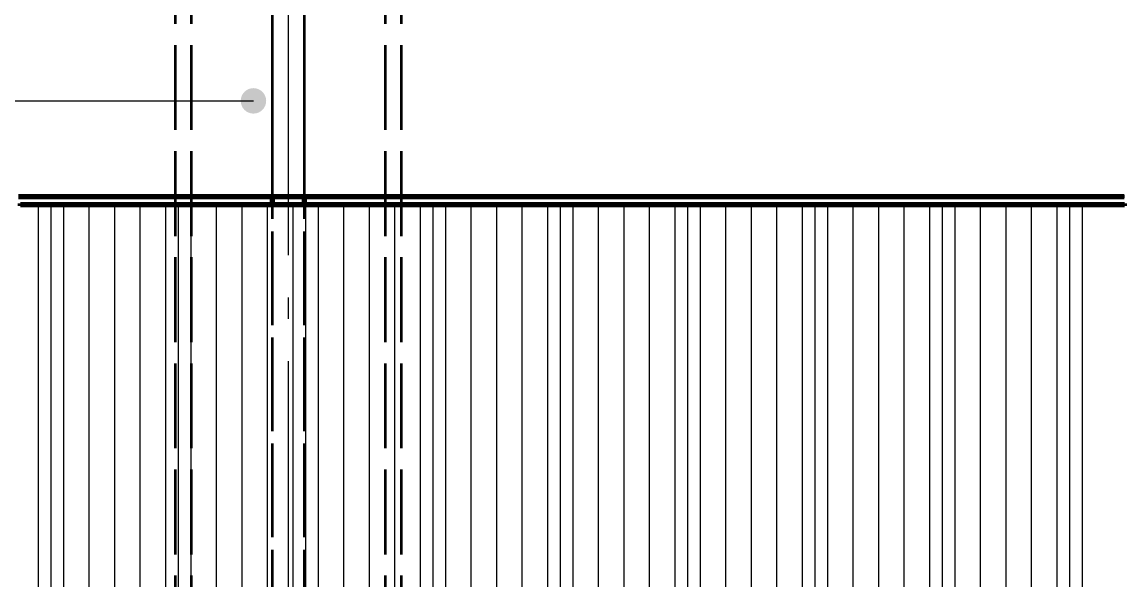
# Model space of a CAD drawing. Header units: millimetres. Extents: x 0 to 2382, y 0 to 420.
# Drawn here: x 145.6 to 197.5, y 273 to 299.3 of the extents above; entities that cross this region are included whole.
import ezdxf

# ---------------------------------------------------------------- set-up
doc = ezdxf.new("R2010")
doc.units = ezdxf.units.MM
doc.linetypes.add('IRAM-E-TRAZOS', pattern=[5, 4, -1])
doc.linetypes.add('IRAM-F-TRAZO-PUNTO', pattern=[20, 15, -2, 1, -2])
for name, color, linetype, lineweight in [('01-VISIBLE', 7, 'CONTINUOUS', 70), ('02-OCULTA', 4, 'IRAM-E-TRAZOS', 35), ('03-EJE', 1, 'IRAM-F-TRAZO-PUNTO', 18), ('04-COTA', 3, 'CONTINUOUS', 18), ('05-RAYADO', 8, 'CONTINUOUS', 18), ('08-FINA', 5, 'CONTINUOUS', 18)]:
    doc.layers.add(name, color=color, linetype=linetype, lineweight=lineweight)
doc.styles.add('ISO3098', font='isocpeur.ttf')
doc.dimstyles.new('FLAMA-IRAM', dxfattribs={"dimtxt": 3.5, "dimasz": 3.5, "dimexe": 2, "dimexo": 1.5, "dimgap": 1, "dimtad": 1, "dimdec": 1, "dimtxsty": 'ISO3098', "dimblk": 'IRAM_FLECHA', "dimblk1": 'IRAM_FLECHA', "dimblk2": 'IRAM_FLECHA', "dimcen": 2.5, "dimclrd": 256, "dimclre": 256, "dimclrt": 256, "dimazin": 3, "dimtfac": 1, "dimtmove": 0, "dimatfit": 3, "dimlwd": 18, "dimlwe": 18})

# ---------------------------------------------------------------- blocks, each defined once
blk = doc.blocks.new('IRAM_FLECHA')
blk.add_solid([(0, 0), (-1, 0.125), (-1, -0.125)])

msp = doc.modelspace()

# ---------------------------------------------------------------- hatches: boundary and pattern name
at = {"layer": '05-RAYADO'}
h = msp.add_hatch(dxfattribs=at)
h.set_pattern_fill('ANSI31', scale=0.94488, angle=45)
h.paths.add_polyline_path([(203.364, 220.446), (203.364, 290.71), (113.013, 290.71), (113.013, 220.446)])
h = msp.add_hatch(dxfattribs=at)
h.set_pattern_fill('ANSI31', scale=0.377953, angle=45)
h.paths.add_polyline_path([(196.617, 220.446), (196.617, 290.71), (119.76, 290.71), (119.76, 220.446)])
at = {"layer": '08-FINA'}
h = msp.add_hatch(color=7, dxfattribs=at)
h.dxf.hatch_style = 1
edge = h.paths.add_edge_path()
edge.add_arc((156.536, 295.598), 0.6, 0, 360)

# ---------------------------------------------------------------- linework, layer by layer
at = {"layer": '01-VISIBLE'}
for p, q in [((157.438, 290.71), (157.438, 291.098)), ((158.938, 290.71), (158.938, 291.098))]:
    msp.add_line(p, q, dxfattribs=at)
for points in [[(145.458, 291.098), (145.708, 291.098), (145.959, 291.098), (146.209, 291.098), (146.46, 291.098), (146.71, 291.098), (146.961, 291.098), (147.211, 291.098), (147.462, 291.098), (147.712, 291.098), (147.963, 291.098), (148.213, 291.098), (148.464, 291.098), (148.714, 291.098), (148.965, 291.098), (149.216, 291.098), (149.466, 291.098), (149.717, 291.098), (149.967, 291.098), (150.218, 291.098), (150.468, 291.098), (150.719, 291.098), (150.969, 291.098), (151.22, 291.098), (151.47, 291.098), (151.721, 291.098), (151.971, 291.098), (152.222, 291.098), (152.473, 291.098), (152.723, 291.098), (152.974, 291.098), (153.224, 291.098), (153.475, 291.098), (153.725, 291.098), (153.976, 291.098), (154.226, 291.098), (154.477, 291.098), (154.727, 291.098), (154.978, 291.098), (155.228, 291.098), (155.479, 291.098), (155.73, 291.098), (155.98, 291.098), (156.231, 291.098), (156.481, 291.098), (156.732, 291.098), (156.982, 291.098), (157.233, 291.098), (157.483, 291.098), (157.734, 291.098), (157.984, 291.098), (158.235, 291.098), (158.485, 291.098), (158.736, 291.098), (158.986, 291.098), (159.237, 291.098), (159.488, 291.098), (159.738, 291.098), (159.989, 291.098), (160.239, 291.098), (160.49, 291.098), (160.74, 291.098), (160.991, 291.098), (161.241, 291.098), (161.492, 291.098), (161.742, 291.098), (161.993, 291.098), (162.243, 291.098), (162.494, 291.098), (162.745, 291.098), (162.995, 291.098), (163.246, 291.098), (163.496, 291.098), (163.747, 291.098), (163.997, 291.098), (164.248, 291.098), (164.498, 291.098), (164.749, 291.098), (164.999, 291.098), (165.25, 291.098), (165.5, 291.098), (165.751, 291.098), (166.001, 291.098), (166.252, 291.098), (166.503, 291.098), (166.753, 291.098), (167.004, 291.098), (167.254, 291.098), (167.505, 291.098), (167.755, 291.098), (168.006, 291.098), (168.256, 291.098), (168.507, 291.098), (168.757, 291.098), (169.008, 291.098), (169.258, 291.098), (169.509, 291.098), (169.76, 291.098), (170.01, 291.098), (170.261, 291.098), (170.511, 291.098), (170.762, 291.098), (171.012, 291.098), (171.263, 291.098), (171.513, 291.098), (171.764, 291.098), (172.014, 291.098), (172.265, 291.098), (172.515, 291.098), (172.766, 291.098), (173.016, 291.098), (173.267, 291.098), (173.518, 291.098), (173.768, 291.098), (174.019, 291.098), (174.269, 291.098), (174.52, 291.098), (174.77, 291.098), (175.021, 291.098), (175.271, 291.098), (175.522, 291.098), (175.772, 291.098), (176.023, 291.098), (176.273, 291.098), (176.524, 291.098), (176.775, 291.098), (177.025, 291.098), (177.276, 291.098), (177.526, 291.098), (177.777, 291.098), (178.027, 291.098), (178.278, 291.098), (178.528, 291.098), (178.779, 291.098), (179.029, 291.098), (179.28, 291.098), (179.53, 291.098), (179.781, 291.098), (180.032, 291.098), (180.282, 291.098), (180.533, 291.098), (180.783, 291.098), (181.034, 291.098), (181.284, 291.098), (181.535, 291.098), (181.785, 291.098), (182.036, 291.098), (182.286, 291.098), (182.537, 291.098), (182.787, 291.098), (183.038, 291.098), (183.288, 291.098), (183.539, 291.098), (183.79, 291.098), (184.04, 291.098), (184.291, 291.098), (184.541, 291.098), (184.792, 291.098), (185.042, 291.098), (185.293, 291.098), (185.543, 291.098), (185.794, 291.098), (186.044, 291.098), (186.295, 291.098), (186.545, 291.098), (186.796, 291.098), (187.047, 291.098), (187.297, 291.098), (187.548, 291.098), (187.798, 291.098), (188.049, 291.098), (188.299, 291.098), (188.55, 291.098), (188.8, 291.098), (189.051, 291.098), (189.301, 291.098), (189.552, 291.098), (189.802, 291.098), (190.053, 291.098), (190.303, 291.098), (190.554, 291.098), (190.805, 291.098), (191.055, 291.098), (191.306, 291.098), (191.556, 291.098), (191.807, 291.098), (192.057, 291.098), (192.308, 291.098), (192.558, 291.098), (192.809, 291.098), (193.059, 291.098), (193.31, 291.098), (193.56, 291.098), (193.811, 291.098), (194.062, 291.098), (194.312, 291.098), (194.563, 291.098), (194.813, 291.098), (195.064, 291.098), (195.314, 291.098), (195.565, 291.098), (195.815, 291.098), (196.066, 291.098), (196.316, 291.098), (196.567, 291.098), (196.817, 291.098), (197.068, 291.098), (197.318, 291.098), (197.569, 291.098)], [(145.557, 290.71), (145.807, 290.71), (146.057, 290.71), (146.307, 290.71), (146.557, 290.71), (146.807, 290.71), (147.057, 290.71), (147.308, 290.71), (147.558, 290.71), (147.808, 290.71), (148.058, 290.71), (148.308, 290.71), (148.558, 290.71), (148.808, 290.71), (149.059, 290.71), (149.309, 290.71), (149.559, 290.71), (149.809, 290.71), (150.059, 290.71), (150.309, 290.71), (150.559, 290.71), (150.809, 290.71), (151.06, 290.71), (151.31, 290.71), (151.56, 290.71), (151.81, 290.71), (152.06, 290.71), (152.31, 290.71), (152.56, 290.71), (152.811, 290.71), (153.061, 290.71), (153.311, 290.71), (153.561, 290.71), (153.811, 290.71), (154.061, 290.71), (154.311, 290.71), (154.561, 290.71), (154.812, 290.71), (155.062, 290.71), (155.312, 290.71), (155.562, 290.71), (155.812, 290.71), (156.062, 290.71), (156.312, 290.71), (156.562, 290.71), (156.813, 290.71), (157.063, 290.71), (157.313, 290.71), (157.563, 290.71), (157.813, 290.71), (158.063, 290.71), (158.313, 290.71), (158.564, 290.71), (158.814, 290.71), (159.064, 290.71), (159.314, 290.71), (159.564, 290.71), (159.814, 290.71), (160.064, 290.71), (160.314, 290.71), (160.565, 290.71), (160.815, 290.71), (161.065, 290.71), (161.315, 290.71), (161.565, 290.71), (161.815, 290.71), (162.065, 290.71), (162.315, 290.71), (162.566, 290.71), (162.816, 290.71), (163.066, 290.71), (163.316, 290.71), (163.566, 290.71), (163.816, 290.71), (164.066, 290.71), (164.317, 290.71), (164.567, 290.71), (164.817, 290.71), (165.067, 290.71), (165.317, 290.71), (165.567, 290.71), (165.817, 290.71), (166.067, 290.71), (166.318, 290.71), (166.568, 290.71), (166.818, 290.71), (167.068, 290.71), (167.318, 290.71), (167.568, 290.71), (167.818, 290.71), (168.069, 290.71), (168.319, 290.71), (168.569, 290.71), (168.819, 290.71), (169.069, 290.71), (169.319, 290.71), (169.569, 290.71), (169.819, 290.71), (170.07, 290.71), (170.32, 290.71), (170.57, 290.71), (170.82, 290.71), (171.07, 290.71), (171.32, 290.71), (171.57, 290.71), (171.82, 290.71), (172.071, 290.71), (172.321, 290.71), (172.571, 290.71), (172.821, 290.71), (173.071, 290.71), (173.321, 290.71), (173.571, 290.71), (173.822, 290.71), (174.072, 290.71), (174.322, 290.71), (174.572, 290.71), (174.822, 290.71), (175.072, 290.71), (175.322, 290.71), (175.572, 290.71), (175.823, 290.71), (176.073, 290.71), (176.323, 290.71), (176.573, 290.71), (176.823, 290.71), (177.073, 290.71), (177.323, 290.71), (177.574, 290.71), (177.824, 290.71), (178.074, 290.71), (178.324, 290.71), (178.574, 290.71), (178.824, 290.71), (179.074, 290.71), (179.324, 290.71), (179.575, 290.71), (179.825, 290.71), (180.075, 290.71), (180.325, 290.71), (180.575, 290.71), (180.825, 290.71), (181.075, 290.71), (181.325, 290.71), (181.576, 290.71), (181.826, 290.71), (182.076, 290.71), (182.326, 290.71), (182.576, 290.71), (182.826, 290.71), (183.076, 290.71), (183.327, 290.71), (183.577, 290.71), (183.827, 290.71), (184.077, 290.71), (184.327, 290.71), (184.577, 290.71), (184.827, 290.71), (185.077, 290.71), (185.328, 290.71), (185.578, 290.71), (185.828, 290.71), (186.078, 290.71), (186.328, 290.71), (186.578, 290.71), (186.828, 290.71), (187.078, 290.71), (187.329, 290.71), (187.579, 290.71), (187.829, 290.71), (188.079, 290.71), (188.329, 290.71), (188.579, 290.71), (188.829, 290.71), (189.08, 290.71), (189.33, 290.71), (189.58, 290.71), (189.83, 290.71), (190.08, 290.71), (190.33, 290.71), (190.58, 290.71), (190.83, 290.71), (191.081, 290.71), (191.331, 290.71), (191.581, 290.71), (191.831, 290.71), (192.081, 290.71), (192.331, 290.71), (192.581, 290.71), (192.832, 290.71), (193.082, 290.71), (193.332, 290.71), (193.582, 290.71), (193.832, 290.71), (194.082, 290.71), (194.332, 290.71), (194.582, 290.71), (194.833, 290.71), (195.083, 290.71), (195.333, 290.71), (195.583, 290.71), (195.833, 290.71), (196.083, 290.71), (196.333, 290.71), (196.583, 290.71), (196.834, 290.71), (197.084, 290.71), (197.334, 290.71), (197.584, 290.71)]]:
    msp.add_lwpolyline(points, dxfattribs=at)
at = {"layer": '02-OCULTA'}
for p, q in [((152.863, 179.228), (152.863, 346.966)), ((153.613, 179.228), (153.613, 346.966)), ((162.763, 179.228), (162.763, 346.966)), ((163.513, 179.228), (163.513, 346.966)), ((157.438, 175.034), (157.438, 312.828)), ((158.938, 175.034), (158.938, 312.828)), ((157.438, 291.098), (157.438, 300.098)), ((158.938, 291.098), (158.938, 300.098)), ((157.438, 220.446), (157.438, 290.71)), ((158.938, 220.446), (158.938, 290.71))]:
    msp.add_line(p, q, dxfattribs=at)
for points in [[(197.569, 291.098), (197.318, 291.098), (197.068, 291.098), (196.817, 291.098), (196.567, 291.098), (196.316, 291.098), (196.066, 291.098), (195.815, 291.098), (195.565, 291.098), (195.314, 291.098), (195.064, 291.098), (194.813, 291.098), (194.563, 291.098), (194.312, 291.098), (194.062, 291.098), (193.811, 291.098), (193.56, 291.098), (193.31, 291.098), (193.059, 291.098), (192.809, 291.098), (192.558, 291.098), (192.308, 291.098), (192.057, 291.098), (191.807, 291.098), (191.556, 291.098), (191.306, 291.098), (191.055, 291.098), (190.805, 291.098), (190.554, 291.098), (190.303, 291.098), (190.053, 291.098), (189.802, 291.098), (189.552, 291.098), (189.301, 291.098), (189.051, 291.098), (188.8, 291.098), (188.55, 291.098), (188.299, 291.098), (188.049, 291.098), (187.798, 291.098), (187.548, 291.098), (187.297, 291.098), (187.047, 291.098), (186.796, 291.098), (186.545, 291.098), (186.295, 291.098), (186.044, 291.098), (185.794, 291.098), (185.543, 291.098), (185.293, 291.098), (185.042, 291.098), (184.792, 291.098), (184.541, 291.098), (184.291, 291.098), (184.04, 291.098), (183.79, 291.098), (183.539, 291.098), (183.288, 291.098), (183.038, 291.098), (182.787, 291.098), (182.537, 291.098), (182.286, 291.098), (182.036, 291.098), (181.785, 291.098), (181.535, 291.098), (181.284, 291.098), (181.034, 291.098), (180.783, 291.098), (180.533, 291.098), (180.282, 291.098), (180.032, 291.098), (179.781, 291.098), (179.53, 291.098), (179.28, 291.098), (179.029, 291.098), (178.779, 291.098), (178.528, 291.098), (178.278, 291.098), (178.027, 291.098), (177.777, 291.098), (177.526, 291.098), (177.276, 291.098), (177.025, 291.098), (176.775, 291.098), (176.524, 291.098), (176.273, 291.098), (176.023, 291.098), (175.772, 291.098), (175.522, 291.098), (175.271, 291.098), (175.021, 291.098), (174.77, 291.098), (174.52, 291.098), (174.269, 291.098), (174.019, 291.098), (173.768, 291.098), (173.518, 291.098), (173.267, 291.098), (173.016, 291.098), (172.766, 291.098), (172.515, 291.098), (172.265, 291.098), (172.014, 291.098), (171.764, 291.098), (171.513, 291.098), (171.263, 291.098), (171.012, 291.098), (170.762, 291.098), (170.511, 291.098), (170.261, 291.098), (170.01, 291.098), (169.76, 291.098), (169.509, 291.098), (169.258, 291.098), (169.008, 291.098), (168.757, 291.098), (168.507, 291.098), (168.256, 291.098), (168.006, 291.098), (167.755, 291.098), (167.505, 291.098), (167.254, 291.098), (167.004, 291.098), (166.753, 291.098), (166.503, 291.098), (166.252, 291.098), (166.001, 291.098), (165.751, 291.098), (165.5, 291.098), (165.25, 291.098), (164.999, 291.098), (164.749, 291.098), (164.498, 291.098), (164.248, 291.098), (163.997, 291.098), (163.747, 291.098), (163.496, 291.098), (163.246, 291.098), (162.995, 291.098), (162.745, 291.098), (162.494, 291.098), (162.243, 291.098), (161.993, 291.098), (161.742, 291.098), (161.492, 291.098), (161.241, 291.098), (160.991, 291.098), (160.74, 291.098), (160.49, 291.098), (160.239, 291.098), (159.989, 291.098), (159.738, 291.098), (159.488, 291.098), (159.237, 291.098), (158.986, 291.098), (158.736, 291.098), (158.485, 291.098), (158.235, 291.098), (157.984, 291.098), (157.734, 291.098), (157.483, 291.098), (157.233, 291.098), (156.982, 291.098), (156.732, 291.098), (156.481, 291.098), (156.231, 291.098), (155.98, 291.098), (155.73, 291.098), (155.479, 291.098), (155.228, 291.098), (154.978, 291.098), (154.727, 291.098), (154.477, 291.098), (154.226, 291.098), (153.976, 291.098), (153.725, 291.098), (153.475, 291.098), (153.224, 291.098), (152.974, 291.098), (152.723, 291.098), (152.473, 291.098), (152.222, 291.098), (151.971, 291.098), (151.721, 291.098), (151.47, 291.098), (151.22, 291.098), (150.969, 291.098), (150.719, 291.098), (150.468, 291.098), (150.218, 291.098), (149.967, 291.098), (149.717, 291.098), (149.466, 291.098), (149.216, 291.098), (148.965, 291.098), (148.714, 291.098), (148.464, 291.098), (148.213, 291.098), (147.963, 291.098), (147.712, 291.098), (147.462, 291.098), (147.211, 291.098), (146.961, 291.098), (146.71, 291.098), (146.46, 291.098), (146.209, 291.098), (145.959, 291.098), (145.708, 291.098), (145.458, 291.098)], [(197.584, 291.098), (197.334, 291.098), (197.084, 291.098), (196.834, 291.098), (196.583, 291.098), (196.333, 291.098), (196.083, 291.098), (195.833, 291.098), (195.583, 291.098), (195.333, 291.098), (195.083, 291.098), (194.833, 291.098), (194.582, 291.098), (194.332, 291.098), (194.082, 291.098), (193.832, 291.098), (193.582, 291.098), (193.332, 291.098), (193.082, 291.098), (192.832, 291.098), (192.581, 291.098), (192.331, 291.098), (192.081, 291.098), (191.831, 291.098), (191.581, 291.098), (191.331, 291.098), (191.081, 291.098), (190.83, 291.098), (190.58, 291.098), (190.33, 291.098), (190.08, 291.098), (189.83, 291.098), (189.58, 291.098), (189.33, 291.098), (189.08, 291.098), (188.829, 291.098), (188.579, 291.098), (188.329, 291.098), (188.079, 291.098), (187.829, 291.098), (187.579, 291.098), (187.329, 291.098), (187.078, 291.098), (186.828, 291.098), (186.578, 291.098), (186.328, 291.098), (186.078, 291.098), (185.828, 291.098), (185.578, 291.098), (185.328, 291.098), (185.077, 291.098), (184.827, 291.098), (184.577, 291.098), (184.327, 291.098), (184.077, 291.098), (183.827, 291.098), (183.577, 291.098), (183.327, 291.098), (183.076, 291.098), (182.826, 291.098), (182.576, 291.098), (182.326, 291.098), (182.076, 291.098), (181.826, 291.098), (181.576, 291.098), (181.325, 291.098), (181.075, 291.098), (180.825, 291.098), (180.575, 291.098), (180.325, 291.098), (180.075, 291.098), (179.825, 291.098), (179.575, 291.098), (179.324, 291.098), (179.074, 291.098), (178.824, 291.098), (178.574, 291.098), (178.324, 291.098), (178.074, 291.098), (177.824, 291.098), (177.574, 291.098), (177.323, 291.098), (177.073, 291.098), (176.823, 291.098), (176.573, 291.098), (176.323, 291.098), (176.073, 291.098), (175.823, 291.098), (175.572, 291.098), (175.322, 291.098), (175.072, 291.098), (174.822, 291.098), (174.572, 291.098), (174.322, 291.098), (174.072, 291.098), (173.822, 291.098), (173.571, 291.098), (173.321, 291.098), (173.071, 291.098), (172.821, 291.098), (172.571, 291.098), (172.321, 291.098), (172.071, 291.098), (171.82, 291.098), (171.57, 291.098), (171.32, 291.098), (171.07, 291.098), (170.82, 291.098), (170.57, 291.098), (170.32, 291.098), (170.07, 291.098), (169.819, 291.098), (169.569, 291.098), (169.319, 291.098), (169.069, 291.098), (168.819, 291.098), (168.569, 291.098), (168.319, 291.098), (168.069, 291.098), (167.818, 291.098), (167.568, 291.098), (167.318, 291.098), (167.068, 291.098), (166.818, 291.098), (166.568, 291.098), (166.318, 291.098), (166.067, 291.098), (165.817, 291.098), (165.567, 291.098), (165.317, 291.098), (165.067, 291.098), (164.817, 291.098), (164.567, 291.098), (164.317, 291.098), (164.066, 291.098), (163.816, 291.098), (163.566, 291.098), (163.316, 291.098), (163.066, 291.098), (162.816, 291.098), (162.566, 291.098), (162.315, 291.098), (162.065, 291.098), (161.815, 291.098), (161.565, 291.098), (161.315, 291.098), (161.065, 291.098), (160.815, 291.098), (160.565, 291.098), (160.314, 291.098), (160.064, 291.098), (159.814, 291.098), (159.564, 291.098), (159.314, 291.098), (159.064, 291.098), (158.814, 291.098), (158.564, 291.098), (158.313, 291.098), (158.063, 291.098), (157.813, 291.098), (157.563, 291.098), (157.313, 291.098), (157.063, 291.098), (156.813, 291.098), (156.562, 291.098), (156.312, 291.098), (156.062, 291.098), (155.812, 291.098), (155.562, 291.098), (155.312, 291.098), (155.062, 291.098), (154.812, 291.098), (154.561, 291.098), (154.311, 291.098), (154.061, 291.098), (153.811, 291.098), (153.561, 291.098), (153.311, 291.098), (153.061, 291.098), (152.811, 291.098), (152.56, 291.098), (152.31, 291.098), (152.06, 291.098), (151.81, 291.098), (151.56, 291.098), (151.31, 291.098), (151.06, 291.098), (150.809, 291.098), (150.559, 291.098), (150.309, 291.098), (150.059, 291.098), (149.809, 291.098), (149.559, 291.098), (149.309, 291.098), (149.059, 291.098), (148.808, 291.098), (148.558, 291.098), (148.308, 291.098), (148.058, 291.098), (147.808, 291.098), (147.558, 291.098), (147.308, 291.098), (147.057, 291.098), (146.807, 291.098), (146.557, 291.098), (146.307, 291.098), (146.057, 291.098), (145.807, 291.098), (145.557, 291.098)], [(145.557, 291.098), (145.807, 291.098), (146.057, 291.098), (146.307, 291.098), (146.557, 291.098), (146.807, 291.098), (147.057, 291.098), (147.308, 291.098), (147.558, 291.098), (147.808, 291.098), (148.058, 291.098), (148.308, 291.098), (148.558, 291.098), (148.808, 291.098), (149.059, 291.098), (149.309, 291.098), (149.559, 291.098), (149.809, 291.098), (150.059, 291.098), (150.309, 291.098), (150.559, 291.098), (150.809, 291.098), (151.06, 291.098), (151.31, 291.098), (151.56, 291.098), (151.81, 291.098), (152.06, 291.098), (152.31, 291.098), (152.56, 291.098), (152.811, 291.098), (153.061, 291.098), (153.311, 291.098), (153.561, 291.098), (153.811, 291.098), (154.061, 291.098), (154.311, 291.098), (154.561, 291.098), (154.812, 291.098), (155.062, 291.098), (155.312, 291.098), (155.562, 291.098), (155.812, 291.098), (156.062, 291.098), (156.312, 291.098), (156.562, 291.098), (156.813, 291.098), (157.063, 291.098), (157.313, 291.098), (157.563, 291.098), (157.813, 291.098), (158.063, 291.098), (158.313, 291.098), (158.564, 291.098), (158.814, 291.098), (159.064, 291.098), (159.314, 291.098), (159.564, 291.098), (159.814, 291.098), (160.064, 291.098), (160.314, 291.098), (160.565, 291.098), (160.815, 291.098), (161.065, 291.098), (161.315, 291.098), (161.565, 291.098), (161.815, 291.098), (162.065, 291.098), (162.315, 291.098), (162.566, 291.098), (162.816, 291.098), (163.066, 291.098), (163.316, 291.098), (163.566, 291.098), (163.816, 291.098), (164.066, 291.098), (164.317, 291.098), (164.567, 291.098), (164.817, 291.098), (165.067, 291.098), (165.317, 291.098), (165.567, 291.098), (165.817, 291.098), (166.067, 291.098), (166.318, 291.098), (166.568, 291.098), (166.818, 291.098), (167.068, 291.098), (167.318, 291.098), (167.568, 291.098), (167.818, 291.098), (168.069, 291.098), (168.319, 291.098), (168.569, 291.098), (168.819, 291.098), (169.069, 291.098), (169.319, 291.098), (169.569, 291.098), (169.819, 291.098), (170.07, 291.098), (170.32, 291.098), (170.57, 291.098), (170.82, 291.098), (171.07, 291.098), (171.32, 291.098), (171.57, 291.098), (171.82, 291.098), (172.071, 291.098), (172.321, 291.098), (172.571, 291.098), (172.821, 291.098), (173.071, 291.098), (173.321, 291.098), (173.571, 291.098), (173.822, 291.098), (174.072, 291.098), (174.322, 291.098), (174.572, 291.098), (174.822, 291.098), (175.072, 291.098), (175.322, 291.098), (175.572, 291.098), (175.823, 291.098), (176.073, 291.098), (176.323, 291.098), (176.573, 291.098), (176.823, 291.098), (177.073, 291.098), (177.323, 291.098), (177.574, 291.098), (177.824, 291.098), (178.074, 291.098), (178.324, 291.098), (178.574, 291.098), (178.824, 291.098), (179.074, 291.098), (179.324, 291.098), (179.575, 291.098), (179.825, 291.098), (180.075, 291.098), (180.325, 291.098), (180.575, 291.098), (180.825, 291.098), (181.075, 291.098), (181.325, 291.098), (181.576, 291.098), (181.826, 291.098), (182.076, 291.098), (182.326, 291.098), (182.576, 291.098), (182.826, 291.098), (183.076, 291.098), (183.327, 291.098), (183.577, 291.098), (183.827, 291.098), (184.077, 291.098), (184.327, 291.098), (184.577, 291.098), (184.827, 291.098), (185.077, 291.098), (185.328, 291.098), (185.578, 291.098), (185.828, 291.098), (186.078, 291.098), (186.328, 291.098), (186.578, 291.098), (186.828, 291.098), (187.078, 291.098), (187.329, 291.098), (187.579, 291.098), (187.829, 291.098), (188.079, 291.098), (188.329, 291.098), (188.579, 291.098), (188.829, 291.098), (189.08, 291.098), (189.33, 291.098), (189.58, 291.098), (189.83, 291.098), (190.08, 291.098), (190.33, 291.098), (190.58, 291.098), (190.83, 291.098), (191.081, 291.098), (191.331, 291.098), (191.581, 291.098), (191.831, 291.098), (192.081, 291.098), (192.331, 291.098), (192.581, 291.098), (192.832, 291.098), (193.082, 291.098), (193.332, 291.098), (193.582, 291.098), (193.832, 291.098), (194.082, 291.098), (194.332, 291.098), (194.582, 291.098), (194.833, 291.098), (195.083, 291.098), (195.333, 291.098), (195.583, 291.098), (195.833, 291.098), (196.083, 291.098), (196.333, 291.098), (196.583, 291.098), (196.834, 291.098), (197.084, 291.098), (197.334, 291.098), (197.584, 291.098)], [(145.438, 290.71), (145.688, 290.71), (145.938, 290.71), (146.188, 290.71), (146.438, 290.71), (146.688, 290.71), (146.938, 290.71), (147.188, 290.71), (147.438, 290.71), (147.688, 290.71), (147.938, 290.71), (148.188, 290.71), (148.438, 290.71), (148.688, 290.71), (148.938, 290.71), (149.188, 290.71), (149.438, 290.71), (149.688, 290.71), (149.938, 290.71), (150.188, 290.71), (150.438, 290.71), (150.688, 290.71), (150.938, 290.71), (151.188, 290.71), (151.438, 290.71), (151.688, 290.71), (151.938, 290.71), (152.188, 290.71), (152.438, 290.71), (152.688, 290.71), (152.938, 290.71), (153.188, 290.71), (153.438, 290.71), (153.688, 290.71), (153.938, 290.71), (154.188, 290.71), (154.438, 290.71), (154.688, 290.71), (154.938, 290.71), (155.188, 290.71), (155.438, 290.71), (155.688, 290.71), (155.938, 290.71), (156.188, 290.71), (156.438, 290.71), (156.688, 290.71), (156.938, 290.71), (157.188, 290.71), (157.438, 290.71), (157.688, 290.71), (157.938, 290.71), (158.188, 290.71), (158.438, 290.71), (158.688, 290.71), (158.938, 290.71), (159.188, 290.71), (159.438, 290.71), (159.688, 290.71), (159.938, 290.71), (160.188, 290.71), (160.438, 290.71), (160.688, 290.71), (160.938, 290.71), (161.188, 290.71), (161.438, 290.71), (161.688, 290.71), (161.938, 290.71), (162.188, 290.71), (162.438, 290.71), (162.688, 290.71), (162.938, 290.71), (163.188, 290.71), (163.438, 290.71), (163.688, 290.71), (163.938, 290.71), (164.188, 290.71), (164.438, 290.71), (164.688, 290.71), (164.938, 290.71), (165.188, 290.71), (165.438, 290.71), (165.688, 290.71), (165.938, 290.71), (166.188, 290.71), (166.438, 290.71), (166.688, 290.71), (166.938, 290.71), (167.188, 290.71), (167.438, 290.71), (167.688, 290.71), (167.938, 290.71), (168.188, 290.71), (168.438, 290.71), (168.688, 290.71), (168.938, 290.71), (169.188, 290.71), (169.438, 290.71), (169.688, 290.71), (169.938, 290.71), (170.188, 290.71), (170.438, 290.71), (170.688, 290.71), (170.938, 290.71), (171.188, 290.71), (171.438, 290.71), (171.688, 290.71), (171.938, 290.71), (172.188, 290.71), (172.438, 290.71), (172.688, 290.71), (172.938, 290.71), (173.188, 290.71), (173.438, 290.71), (173.688, 290.71), (173.938, 290.71), (174.188, 290.71), (174.438, 290.71), (174.688, 290.71), (174.938, 290.71), (175.188, 290.71), (175.438, 290.71), (175.688, 290.71), (175.938, 290.71), (176.188, 290.71), (176.438, 290.71), (176.688, 290.71), (176.938, 290.71), (177.188, 290.71), (177.438, 290.71), (177.688, 290.71), (177.938, 290.71), (178.188, 290.71), (178.438, 290.71), (178.688, 290.71), (178.938, 290.71), (179.188, 290.71), (179.438, 290.71), (179.688, 290.71), (179.938, 290.71), (180.188, 290.71), (180.438, 290.71), (180.688, 290.71), (180.938, 290.71), (181.188, 290.71), (181.438, 290.71), (181.688, 290.71), (181.938, 290.71), (182.188, 290.71), (182.438, 290.71), (182.688, 290.71), (182.938, 290.71), (183.188, 290.71), (183.438, 290.71), (183.688, 290.71), (183.938, 290.71), (184.188, 290.71), (184.438, 290.71), (184.688, 290.71), (184.938, 290.71), (185.188, 290.71), (185.438, 290.71), (185.688, 290.71), (185.938, 290.71), (186.188, 290.71), (186.438, 290.71), (186.688, 290.71), (186.938, 290.71), (187.188, 290.71), (187.438, 290.71), (187.688, 290.71), (187.938, 290.71), (188.188, 290.71), (188.438, 290.71), (188.688, 290.71), (188.938, 290.71), (189.188, 290.71), (189.438, 290.71), (189.688, 290.71), (189.938, 290.71), (190.188, 290.71), (190.438, 290.71), (190.688, 290.71), (190.938, 290.71), (191.188, 290.71), (191.438, 290.71), (191.688, 290.71), (191.938, 290.71), (192.188, 290.71), (192.438, 290.71), (192.688, 290.71), (192.938, 290.71), (193.188, 290.71), (193.438, 290.71), (193.688, 290.71), (193.938, 290.71), (194.188, 290.71), (194.438, 290.71), (194.688, 290.71), (194.938, 290.71), (195.188, 290.71), (195.438, 290.71), (195.688, 290.71), (195.938, 290.71), (196.188, 290.71), (196.438, 290.71), (196.688, 290.71), (196.938, 290.71), (197.188, 290.71), (197.438, 290.71), (197.688, 290.71)]]:
    msp.add_lwpolyline(points, dxfattribs=at)
at = {"layer": '03-EJE'}
msp.add_line((158.188, 168.328), (158.188, 376.471), dxfattribs=at)
at = {"layer": '08-FINA'}
msp.add_line((70.188, 295.598), (156.536, 295.598), dxfattribs=at)

# ---------------------------------------------------------------- dimensions: what is measured, and where the dimension line sits
at = {"layer": '04-COTA'}
msp.add_linear_dim(base=(86.188, 167.828), p1=(110.688, 167.828), p2=(155.188, 352.366), angle=90, dimstyle='FLAMA-IRAM', override={"dimlfac": 2}, dxfattribs=at).render()

doc.saveas('drawing.dxf')
